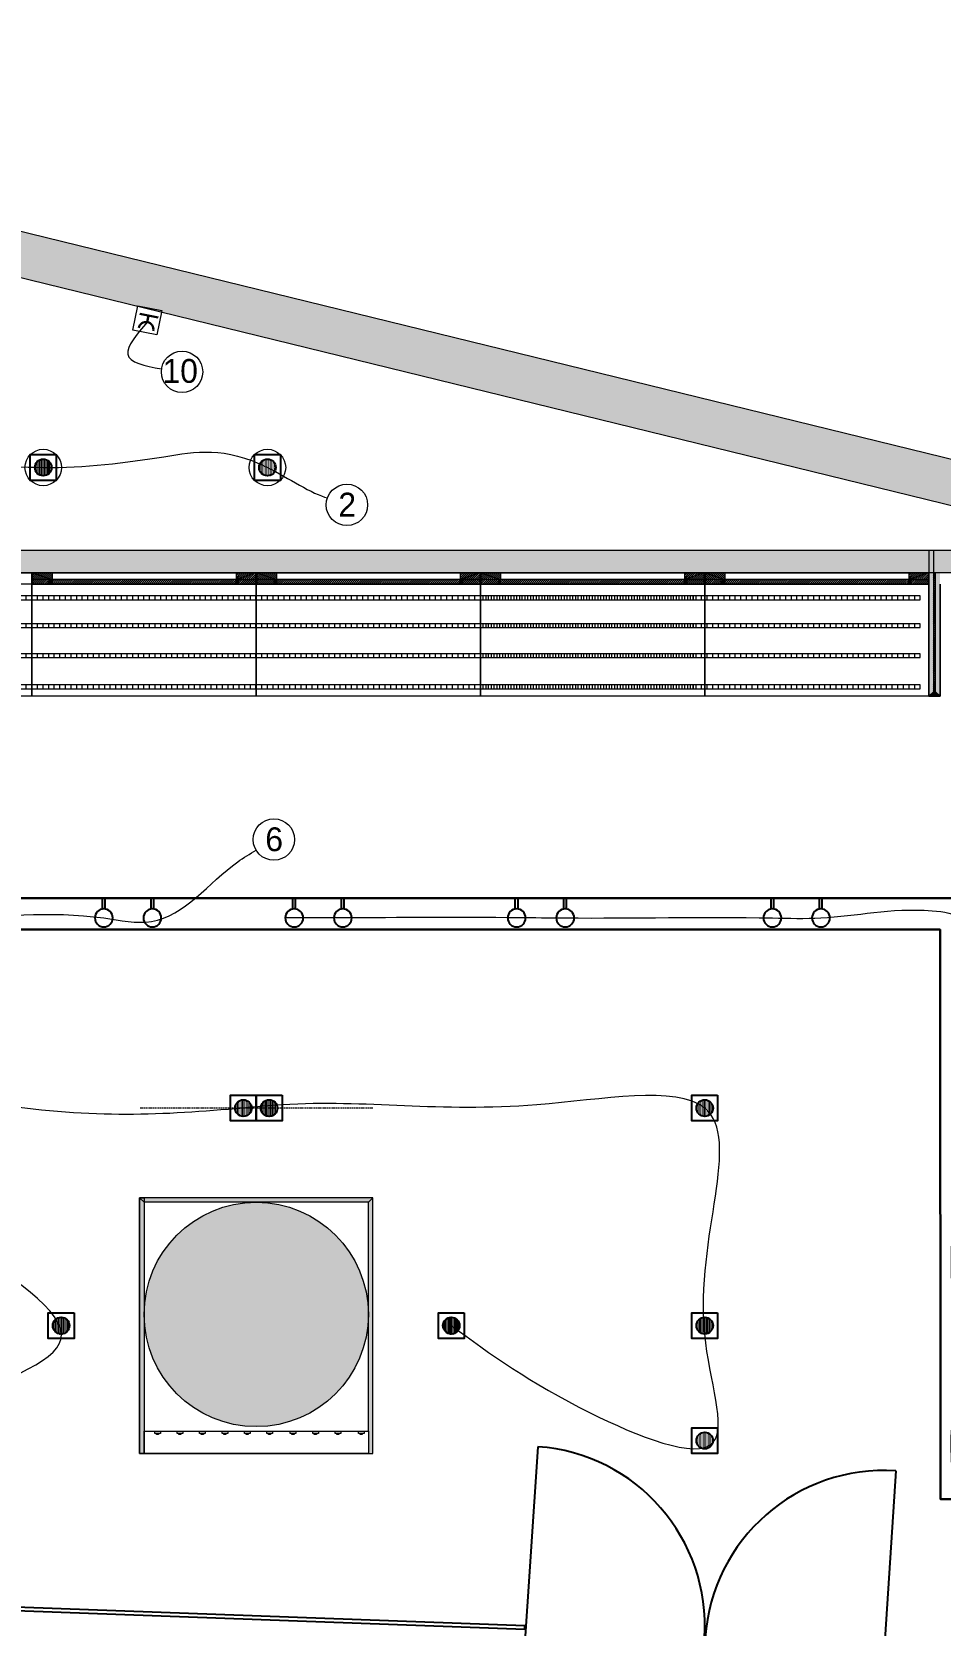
# Model space of a CAD drawing. Header units: millimetres. Extents: x 346472 to 732256, y -34068 to -15883.
# Drawn here: x 561796 to 565847, y -27892 to -20790 of the extents above; entities that cross this region are included whole.
import ezdxf

# ---------------------------------------------------------------- set-up
doc = ezdxf.new("R2010")
doc.units = ezdxf.units.MM
doc.header["$LTSCALE"] = 7
doc.linetypes.add('022587.3-C-STRM$0$HIDDEN', pattern=[114.300229, 76.200152, -38.100076])
doc.linetypes.add('TRATTEGGIATA2', pattern=[9.525, 6.35, -3.175])
doc.layers.get('0').update_dxf_attribs({"lineweight": 0})
for name, color, linetype in [('1', 1, 'Continuous'), ('LD_light', 253, 'Continuous'), ('mdf panels', 7, 'Continuous'), ('WALL', 7, 'Continuous'), ('walls', 7, 'Continuous')]:
    doc.layers.add(name, color=color, linetype=linetype)
for name, color, linetype, lineweight in [('black lacquared metal', 1, 'Continuous', 9), ('EA7 FLOOR', 253, 'Continuous', 5), ('EA7 furniture', 7, 'Continuous', 5), ('LIGHT BEAMS', 1, 'Continuous', 20), ('LIGHTING LAY OUT', 1, 'Continuous', 18), ('materials', 1, 'Continuous', 40), ('QUOTE', 251, 'Continuous', 5), ('连线', 3, 'Continuous', 0)]:
    doc.layers.add(name, color=color, linetype=linetype, lineweight=lineweight)
doc.styles.get("Standard").update_dxf_attribs({"font": 'STKaiti.ttf'})

# ---------------------------------------------------------------- blocks, each defined once
blk = doc.blocks.new('VIVO-M_F')
at = {"layer": 'LD_light', "color": 1}
for p, q in [((10141.08, -318.12), (10141.08, -312.06)), ((10141.08, -312.06), (10142.58, -312.06)), ((10142.58, -318.12), (10142.58, -312.06))]:
    blk.add_line(p, q, dxfattribs=at)
blk.add_circle((10141.83, -323.06), 5, dxfattribs=at)
blk = doc.blocks.new('Single Rec_1')
at = {"layer": 'LD_light'}
h = blk.add_hatch(dxfattribs=at)
h.set_pattern_fill('DOTS', color=1, scale=10, style=0)
h.set_pattern_definition([(0, (-51.6286, 0), (0.3125, 0.625), [0, -0.625])])
h.paths.add_polyline_path([(10111.94, -501.53, 1), (10103.73, -501.53, 1)])
at = {"layer": 'LD_light', "color": 1}
blk.add_lwpolyline([(10101.49, -495.18), (10114.19, -495.18), (10114.19, -507.88), (10101.49, -507.88)], close=True, dxfattribs=at)
blk.add_circle((10107.84, -501.53), 4.11, dxfattribs=at)
blk = doc.blocks.new('12333')
at = {"layer": 'LD_light'}
h = blk.add_hatch(dxfattribs=at)
h.set_pattern_fill('DOTS', color=6, scale=90.551181, angle=-90, style=0)
h.set_pattern_definition([(270, (572990.7953, 65339.9095), (5.65944882, -2.8297244), [0, -5.65944882])])
h.paths.add_polyline_path([(568486.6, -26655.3, 1), (568412.2, -26655.3, 1)])
at = {"layer": 'LD_light', "color": 6, "elevation": -2.1}
blk.add_lwpolyline([(568506.9, -26597.8), (568506.9, -26712.8), (568391.9, -26712.8), (568391.9, -26597.8)], close=True, dxfattribs=at)
at = {"layer": 'LD_light', "color": 6}
blk.add_circle((568449.4, -26655.3, -2.1), 37.2, dxfattribs=at)
at = {"layer": 'QUOTE', "color": 6, "lineweight": 5}
blk.add_circle((568449.4, -26655.3, -2.1), 81.3, dxfattribs=at)

msp = doc.modelspace()

# ---------------------------------------------------------------- hatches: boundary and pattern name
at = {"lineweight": 5, "ltscale": 100}
h = msp.add_hatch(color=0, dxfattribs=at)
h.dxf.hatch_style = 1
h.paths.add_polyline_path([(562707.1, -23201.8), (562795.1, -23201.8), (562707.1, -23231.8)], flags=17)
h.paths.add_polyline_path([(562795.1, -23201.8), (562795.1, -23231.8), (562707.1, -23231.8)])
h.paths.add_polyline_path([(562717.1, -23231.8), (562795.1, -23231.8), (562795.1, -23251.8), (562717.1, -23251.8)])
h.paths.add_polyline_path([(561799.1, -23231.8), (562707.1, -23231.8), (562707.1, -23251.8), (561799.1, -23251.8)])
h.paths.add_polyline_path([(561799.1, -23201.8), (561887.1, -23201.8), (561887.1, -23231.8)], flags=17)
h.paths.add_polyline_path([(561799.1, -23201.8), (561887.1, -23231.8), (561799.1, -23231.8)])
h = msp.add_hatch(color=0, dxfattribs=at)
h.dxf.hatch_style = 1
h.paths.add_polyline_path([(563707.1, -23201.8), (563795.1, -23201.8), (563707.1, -23231.8)], flags=17)
h.paths.add_polyline_path([(563795.1, -23201.8), (563795.1, -23231.8), (563707.1, -23231.8)])
h.paths.add_polyline_path([(563717.1, -23231.8), (563795.1, -23231.8), (563795.1, -23251.8), (563717.1, -23251.8)])
h.paths.add_polyline_path([(562799.1, -23231.8), (563707.1, -23231.8), (563707.1, -23251.8), (562799.1, -23251.8)])
h.paths.add_polyline_path([(562799.1, -23201.8), (562887.1, -23201.8), (562887.1, -23231.8)], flags=17)
h.paths.add_polyline_path([(562799.1, -23201.8), (562887.1, -23231.8), (562799.1, -23231.8)])
h = msp.add_hatch(color=0, dxfattribs=at)
h.dxf.hatch_style = 1
h.paths.add_polyline_path([(564707.1, -23201.8), (564795.1, -23201.8), (564707.1, -23231.8)], flags=17)
h.paths.add_polyline_path([(564795.1, -23201.8), (564795.1, -23231.8), (564707.1, -23231.8)])
h.paths.add_polyline_path([(564717.1, -23231.8), (564795.1, -23231.8), (564795.1, -23251.8), (564717.1, -23251.8)])
h.paths.add_polyline_path([(563799.1, -23231.8), (564707.1, -23231.8), (564707.1, -23251.8), (563799.1, -23251.8)])
h.paths.add_polyline_path([(563799.1, -23201.8), (563887.1, -23201.8), (563887.1, -23231.8)], flags=17)
h.paths.add_polyline_path([(563799.1, -23201.8), (563887.1, -23231.8), (563799.1, -23231.8)])
h = msp.add_hatch(color=0, dxfattribs=at)
h.dxf.hatch_style = 1
h.paths.add_polyline_path([(565707.1, -23201.8), (565795.1, -23201.8), (565707.1, -23231.8)], flags=17)
h.paths.add_polyline_path([(565795.1, -23201.8), (565795.1, -23231.8), (565707.1, -23231.8)])
h.paths.add_polyline_path([(565717.1, -23231.8), (565795.1, -23231.8), (565795.1, -23251.8), (565717.1, -23251.8)])
h.paths.add_polyline_path([(564799.1, -23231.8), (565707.1, -23231.8), (565707.1, -23251.8), (564799.1, -23251.8)])
h.paths.add_polyline_path([(564799.1, -23201.8), (564887.1, -23201.8), (564887.1, -23231.8)], flags=17)
h.paths.add_polyline_path([(564799.1, -23201.8), (564887.1, -23231.8), (564799.1, -23231.8)])
at = {"layer": 'LIGHTING LAY OUT'}
h = msp.add_hatch(dxfattribs=at)
h.set_pattern_fill('ACAD_ISO08W100', color=1, scale=5, angle=-90)
h.set_pattern_definition([(270, (754269.96, -15279.605), (25, -2e-14), [120, -15, 30, -15])])
h.paths.add_polyline_path([(562795.8, -23304.7), (560845.3, -23304.7), (560845.3, -23322.2), (562795.8, -23322.2)])
h = msp.add_hatch(dxfattribs=at)
h.set_pattern_fill('ACAD_ISO08W100', color=1, scale=5, angle=-90)
h.set_pattern_definition([(270, (756220.498, -15279.605), (25, -2e-14), [120, -15, 30, -15])])
h.paths.add_polyline_path([(564746.3, -23304.7), (562795.8, -23304.7), (562795.8, -23322.2), (564746.3, -23322.2)])
h = msp.add_hatch(dxfattribs=at)
h.set_pattern_fill('ACAD_ISO08W100', color=1, scale=5, angle=-90)
h.set_pattern_definition([(270, (757232.055, -15279.605), (25, -2e-14), [120, -15, 30, -15])])
h.paths.add_polyline_path([(565757.9, -23304.7), (563807.4, -23304.7), (563807.4, -23322.2), (565757.9, -23322.2)])
h = msp.add_hatch(dxfattribs=at)
h.set_pattern_fill('ACAD_ISO08W100', color=1, scale=5, angle=-90)
h.set_pattern_definition([(270, (754269.96, -15403.378), (25, -2e-14), [120, -15, 30, -15])])
h.paths.add_polyline_path([(562795.8, -23428.4), (560845.3, -23428.4), (560845.3, -23445.9), (562795.8, -23445.9)])
h = msp.add_hatch(dxfattribs=at)
h.set_pattern_fill('ACAD_ISO08W100', color=1, scale=5, angle=-90)
h.set_pattern_definition([(270, (756220.498, -15403.378), (25, -2e-14), [120, -15, 30, -15])])
h.paths.add_polyline_path([(564746.3, -23428.4), (562795.8, -23428.4), (562795.8, -23445.9), (564746.3, -23445.9)])
h = msp.add_hatch(dxfattribs=at)
h.set_pattern_fill('ACAD_ISO08W100', color=1, scale=5, angle=-90)
h.set_pattern_definition([(270, (757232.055, -15403.378), (25, -2e-14), [120, -15, 30, -15])])
h.paths.add_polyline_path([(565757.9, -23428.4), (563807.4, -23428.4), (563807.4, -23445.9), (565757.9, -23445.9)])
h = msp.add_hatch(dxfattribs=at)
h.set_pattern_fill('ACAD_ISO08W100', color=1, scale=5, angle=-90)
h.set_pattern_definition([(270, (754269.96, -15536.795), (25, -2e-14), [120, -15, 30, -15])])
h.paths.add_polyline_path([(562795.8, -23561.9), (560845.3, -23561.9), (560845.3, -23579.4), (562795.8, -23579.4)])
h = msp.add_hatch(dxfattribs=at)
h.set_pattern_fill('ACAD_ISO08W100', color=1, scale=5, angle=-90)
h.set_pattern_definition([(270, (756220.498, -15536.795), (25, -2e-14), [120, -15, 30, -15])])
h.paths.add_polyline_path([(564746.3, -23561.9), (562795.8, -23561.9), (562795.8, -23579.4), (564746.3, -23579.4)])
h = msp.add_hatch(dxfattribs=at)
h.set_pattern_fill('ACAD_ISO08W100', color=1, scale=5, angle=-90)
h.set_pattern_definition([(270, (757232.055, -15536.795), (25, -2e-14), [120, -15, 30, -15])])
h.paths.add_polyline_path([(565757.9, -23561.9), (563807.4, -23561.9), (563807.4, -23579.4), (565757.9, -23579.4)])
h = msp.add_hatch(dxfattribs=at)
h.set_pattern_fill('ACAD_ISO08W100', color=1, scale=5, angle=-90)
h.set_pattern_definition([(270, (754269.96, -15676.368), (25, -2e-14), [120, -15, 30, -15])])
h.paths.add_polyline_path([(562795.8, -23701.4), (560845.3, -23701.4), (560845.3, -23718.9), (562795.8, -23718.9)])
h = msp.add_hatch(dxfattribs=at)
h.set_pattern_fill('ACAD_ISO08W100', color=1, scale=5, angle=-90)
h.set_pattern_definition([(270, (756220.498, -15676.368), (25, -2e-14), [120, -15, 30, -15])])
h.paths.add_polyline_path([(564746.3, -23701.4), (562795.8, -23701.4), (562795.8, -23718.9), (564746.3, -23718.9)])
h = msp.add_hatch(dxfattribs=at)
h.set_pattern_fill('ACAD_ISO08W100', color=1, scale=5, angle=-90)
h.set_pattern_definition([(270, (757232.055, -15676.368), (25, -2e-14), [120, -15, 30, -15])])
h.paths.add_polyline_path([(565757.9, -23701.4), (563807.4, -23701.4), (563807.4, -23718.9), (565757.9, -23718.9)])
at = {"layer": 'mdf panels', "lineweight": 5}
h = msp.add_hatch(dxfattribs=at)
h.set_pattern_fill('ANSI31', color=0, scale=2)
h.set_pattern_definition([(45, (472936.6246, -37936.5596), (-4.49012806, 4.49012806), [])])
h.paths.add_polyline_path([(561877.1, -23231.8), (561799.1, -23231.8), (561799.1, -23251.8), (561877.1, -23251.8)])
h.paths.add_polyline_path([(561887.1, -23201.8), (561799.1, -23201.8), (561887.1, -23231.8)], flags=17)
h.paths.add_polyline_path([(561799.1, -23201.8), (561799.1, -23231.8), (561877.1, -23231.8), (561887.1, -23231.8)], flags=17)
h.paths.add_polyline_path([(562795.1, -23201.8), (562707.1, -23201.8), (562795.1, -23231.8)], flags=17)
h.paths.add_polyline_path([(562707.1, -23201.8), (562707.1, -23231.8), (562795.1, -23231.8)], flags=17)
h.paths.add_polyline_path([(562707.1, -23251.8), (562707.1, -23231.8), (561887.1, -23231.8), (561887.1, -23251.8)])
h.paths.add_polyline_path([(562717.1, -23231.8), (562717.1, -23251.8), (562795.1, -23251.8), (562795.1, -23231.8)])
h = msp.add_hatch(dxfattribs=at)
h.set_pattern_fill('ANSI31', color=0, scale=2)
h.set_pattern_definition([(45, (473936.6246, -37936.5596), (-4.49012806, 4.49012806), [])])
h.paths.add_polyline_path([(562877.1, -23231.8), (562799.1, -23231.8), (562799.1, -23251.8), (562877.1, -23251.8)])
h.paths.add_polyline_path([(562887.1, -23201.8), (562799.1, -23201.8), (562887.1, -23231.8)], flags=17)
h.paths.add_polyline_path([(562799.1, -23201.8), (562799.1, -23231.8), (562877.1, -23231.8), (562887.1, -23231.8)], flags=17)
h.paths.add_polyline_path([(563795.1, -23201.8), (563707.1, -23201.8), (563795.1, -23231.8)], flags=17)
h.paths.add_polyline_path([(563707.1, -23201.8), (563707.1, -23231.8), (563795.1, -23231.8)], flags=17)
h.paths.add_polyline_path([(563707.1, -23251.8), (563707.1, -23231.8), (562887.1, -23231.8), (562887.1, -23251.8)])
h.paths.add_polyline_path([(563717.1, -23231.8), (563717.1, -23251.8), (563795.1, -23251.8), (563795.1, -23231.8)])
h = msp.add_hatch(dxfattribs=at)
h.set_pattern_fill('ANSI31', color=0, scale=2)
h.set_pattern_definition([(45, (474936.6246, -37936.5596), (-4.49012806, 4.49012806), [])])
h.paths.add_polyline_path([(563877.1, -23231.8), (563799.1, -23231.8), (563799.1, -23251.8), (563877.1, -23251.8)])
h.paths.add_polyline_path([(563887.1, -23201.8), (563799.1, -23201.8), (563887.1, -23231.8)], flags=17)
h.paths.add_polyline_path([(563799.1, -23201.8), (563799.1, -23231.8), (563877.1, -23231.8), (563887.1, -23231.8)], flags=17)
h.paths.add_polyline_path([(564795.1, -23201.8), (564707.1, -23201.8), (564795.1, -23231.8)], flags=17)
h.paths.add_polyline_path([(564707.1, -23201.8), (564707.1, -23231.8), (564795.1, -23231.8)], flags=17)
h.paths.add_polyline_path([(564707.1, -23251.8), (564707.1, -23231.8), (563887.1, -23231.8), (563887.1, -23251.8)])
h.paths.add_polyline_path([(564717.1, -23231.8), (564717.1, -23251.8), (564795.1, -23251.8), (564795.1, -23231.8)])
h = msp.add_hatch(dxfattribs=at)
h.set_pattern_fill('ANSI31', color=0, scale=2)
h.set_pattern_definition([(45, (475936.6246, -37936.5596), (-4.49012806, 4.49012806), [])])
h.paths.add_polyline_path([(564877.1, -23231.8), (564799.1, -23231.8), (564799.1, -23251.8), (564877.1, -23251.8)])
h.paths.add_polyline_path([(564887.1, -23201.8), (564799.1, -23201.8), (564887.1, -23231.8)], flags=17)
h.paths.add_polyline_path([(564799.1, -23201.8), (564799.1, -23231.8), (564877.1, -23231.8), (564887.1, -23231.8)], flags=17)
h.paths.add_polyline_path([(565795.1, -23201.8), (565707.1, -23201.8), (565795.1, -23231.8)], flags=17)
h.paths.add_polyline_path([(565707.1, -23201.8), (565707.1, -23231.8), (565795.1, -23231.8)], flags=17)
h.paths.add_polyline_path([(565707.1, -23251.8), (565707.1, -23231.8), (564887.1, -23231.8), (564887.1, -23251.8)])
h.paths.add_polyline_path([(565717.1, -23231.8), (565717.1, -23251.8), (565795.1, -23251.8), (565795.1, -23231.8)])
at = {"layer": 'WALL', "lineweight": 5}
h = msp.add_hatch(color=0, dxfattribs=at)
h.dxf.hatch_style = 1
h.paths.add_polyline_path([(565817.1, -23731.8), (565797.1, -23751.8), (565797.1, -23201.8), (565817.1, -23201.8)])
h = msp.add_hatch(color=0, dxfattribs=at)
h.dxf.hatch_style = 1
h.paths.add_polyline_path([(565827.1, -23731.8), (565847.1, -23751.8), (565847.1, -23202.5), (565827.1, -23202.5)])
h = msp.add_hatch(color=0, dxfattribs=at)
h.dxf.hatch_style = 1
h.paths.add_polyline_path([(565797.1, -23751.8), (565847.1, -23751.8), (565827.1, -23731.8), (565817.1, -23731.8)])
at = {"layer": 'walls', "lineweight": 5}
h = msp.add_hatch(color=0, dxfattribs=at)
h.dxf.hatch_style = 1
h.paths.add_polyline_path([(557066, -18524.4), (556788.5, -18626.5), (557469.9, -20895.5), (557760.7, -27889.8), (557960.5, -27881.2), (557669.7, -20887.2), (562797.1, -22142.1), (562797.1, -21936.2), (557717.3, -20693)])
h.paths.add_polyline_path([(562797.1, -21936.2), (562797.1, -22142.1), (569689.9, -23829.2), (569552.9, -24389), (569534.2, -24465.4), (569631.4, -24489.1), (569728.5, -24512.9), (569931.7, -23682.4)])
h.paths.add_polyline_path([(569484.8, -25508.5), (569521.7, -25358), (569327.4, -25310.4), (569243, -25655.3), (571632.5, -26240.1), (571101.1, -28411.3), (571308.6, -28411.3), (571878.6, -26099.6)])
h.paths.add_polyline_path([(571308.6, -28411.3), (571101.1, -28411.3), (571060.6, -28576.7), (571255.7, -28625.8)])
h.paths.add_polyline_path([(571061.3, -28576.9), (571039, -28665), (571015.5, -28761.2), (571014.4, -28765.5), (572417.9, -29114.1), (572468.4, -28931)])
at = {"layer": 'walls'}
h = msp.add_hatch(dxfattribs=at)
h.set_pattern_fill('AR-CONC', color=256, scale=0.5)
h.paths.add_polyline_path([(566899.4, -23146.2), (566718.2, -23101.8), (562797.1, -23101.8), (562797.1, -23201.8), (566899.4, -23201.8)])
h.paths.add_polyline_path([(562797.1, -23101.8), (559797.1, -23101.8), (559767.1, -23101.8), (559767.1, -23201.8), (562797.1, -23201.8)])
h.paths.add_polyline_path([(559847.1, -21420.1), (559767.1, -21395.7), (559767.1, -22361.8), (559847.1, -22361.8)])
at = {"layer": 'walls', "lineweight": 5}
h = msp.add_hatch(color=0, dxfattribs=at)
h.dxf.hatch_style = 1
h.paths.add_polyline_path([(562797.1, -25987.3), (562277.1, -25987.3), (562297.1, -26007.3), (562797.1, -26007.3)])
h.paths.add_polyline_path([(563317.1, -25987.3), (562797.1, -25987.3), (562797.1, -26007.3), (563297.1, -26007.3)])
h = msp.add_hatch(color=0, dxfattribs=at)
h.dxf.hatch_style = 1
h.paths.add_polyline_path([(562297.1, -26007.3), (562277.1, -25987.3), (562277.1, -27127.3), (562297.1, -27127.3)])
h = msp.add_hatch(color=0, dxfattribs=at)
h.dxf.hatch_style = 1
h.paths.add_polyline_path([(563297.1, -26007.3), (563317.1, -25987.3), (563317.1, -27127.3), (563297.1, -27127.3)])
h = msp.add_hatch(color=0, dxfattribs=at)
h.dxf.hatch_style = 1
h.paths.add_polyline_path([(562797.1, -26007.3), (562797.1, -27007.3, 0.414214), (563297.1, -26507.3, 0.414214)])
h.paths.add_polyline_path([(562797.1, -26007.3, 0.414214), (562297.1, -26507.3, 0.414214), (562797.1, -27007.3)])

# ---------------------------------------------------------------- linework, layer by layer
at = {"layer": '1', "color": 0, "lineweight": 5}
msp.add_circle((562797.1, -26507.3), 500, dxfattribs=at)
at = {"layer": 'black lacquared metal', "color": 0, "lineweight": 5}
for points in [[(560797.1, -23201.8), (561797.1, -23201.8), (561797.1, -23751.8), (560797.1, -23751.8)], [(561797.1, -23201.8), (561795.1, -23201.8), (561795.1, -23251.8), (561797.1, -23251.8)], [(561797.1, -23201.8), (562797.1, -23201.8), (562797.1, -23751.8), (561797.1, -23751.8)], [(561797.1, -23201.8), (561799.1, -23201.8), (561799.1, -23251.8), (561797.1, -23251.8)], [(562797.1, -23201.8), (562795.1, -23201.8), (562795.1, -23251.8), (562797.1, -23251.8)], [(562797.1, -23201.8), (563797.1, -23201.8), (563797.1, -23751.8), (562797.1, -23751.8)], [(562797.1, -23201.8), (562799.1, -23201.8), (562799.1, -23251.8), (562797.1, -23251.8)], [(563797.1, -23201.8), (563795.1, -23201.8), (563795.1, -23251.8), (563797.1, -23251.8)], [(563797.1, -23201.8), (564797.1, -23201.8), (564797.1, -23751.8), (563797.1, -23751.8)], [(563797.1, -23201.8), (563799.1, -23201.8), (563799.1, -23251.8), (563797.1, -23251.8)], [(564797.1, -23201.8), (564795.1, -23201.8), (564795.1, -23251.8), (564797.1, -23251.8)], [(564797.1, -23201.8), (565797.1, -23201.8), (565797.1, -23751.8), (564797.1, -23751.8)], [(564797.1, -23201.8), (564799.1, -23201.8), (564799.1, -23251.8), (564797.1, -23251.8)], [(565797.1, -23201.8), (565795.1, -23201.8), (565795.1, -23251.8), (565797.1, -23251.8)]]:
    msp.add_lwpolyline(points, close=True, dxfattribs=at)
at = {"layer": 'black lacquared metal', "color": 0, "linetype": 'TRATTEGGIATA2', "lineweight": 5}
for points in [[(560797.1, -23201.8), (561797.1, -23201.8), (561797.1, -23251.8), (560797.1, -23251.8)], [(560797.1, -23201.8), (561797.1, -23201.8), (561797.1, -23251.8), (560797.1, -23251.8)], [(561797.1, -23201.8), (562797.1, -23201.8), (562797.1, -23251.8), (561797.1, -23251.8)], [(561797.1, -23201.8), (562797.1, -23201.8), (562797.1, -23251.8), (561797.1, -23251.8)], [(562797.1, -23201.8), (563797.1, -23201.8), (563797.1, -23251.8), (562797.1, -23251.8)], [(562797.1, -23201.8), (563797.1, -23201.8), (563797.1, -23251.8), (562797.1, -23251.8)], [(563797.1, -23201.8), (564797.1, -23201.8), (564797.1, -23251.8), (563797.1, -23251.8)], [(563797.1, -23201.8), (564797.1, -23201.8), (564797.1, -23251.8), (563797.1, -23251.8)], [(564797.1, -23201.8), (565797.1, -23201.8), (565797.1, -23251.8), (564797.1, -23251.8)], [(564797.1, -23201.8), (565797.1, -23201.8), (565797.1, -23251.8), (564797.1, -23251.8)]]:
    msp.add_lwpolyline(points, close=True, dxfattribs=at)
at = {"layer": 'EA7 FLOOR', "color": 0, "lineweight": 5}
msp.add_line((565797.1, -23751.8), (565797.1, -23201.8), dxfattribs=at)
at = {"layer": 'EA7 furniture', "color": 0, "lineweight": 5}
for p, q in [((565797.1, -23201.8), (565797.1, -23751.8)), ((565847.1, -23201.8), (565797.1, -23201.8)), ((565797.1, -23751.8), (565847.1, -23751.8))]:
    msp.add_line(p, q, dxfattribs=at)
at = {"layer": 'EA7 furniture', "color": 0, "linetype": 'Continuous', "lineweight": 5}
for p, q in [((565817.1, -23206.1), (565820.7, -23202.5)), ((565817.1, -23215.1), (565827.1, -23205.1)), ((565817.1, -23224), (565827.1, -23214)), ((565817.1, -23233), (565827.1, -23223)), ((565817.1, -23242), (565827.1, -23232)), ((565817.1, -23251), (565827.1, -23241)), ((565817.1, -23260), (565827.1, -23250)), ((565817.1, -23268.9), (565827.1, -23258.9)), ((565817.1, -23277.9), (565827.1, -23267.9)), ((565817.1, -23286.9), (565827.1, -23276.9)), ((565817.1, -23295.9), (565827.1, -23285.9)), ((565817.1, -23304.9), (565827.1, -23294.9)), ((565817.1, -23313.8), (565827.1, -23303.8)), ((565817.1, -23322.8), (565827.1, -23312.8)), ((565817.1, -23331.8), (565827.1, -23321.8)), ((565817.1, -23340.8), (565827.1, -23330.8)), ((565817.1, -23349.8), (565827.1, -23339.8)), ((565817.1, -23358.7), (565827.1, -23348.7)), ((565817.1, -23367.7), (565827.1, -23357.7)), ((565817.1, -23376.7), (565827.1, -23366.7)), ((565817.1, -23385.7), (565827.1, -23375.7)), ((565817.1, -23394.7), (565827.1, -23384.7)), ((565817.1, -23403.6), (565827.1, -23393.6)), ((565817.1, -23412.6), (565827.1, -23402.6)), ((565817.1, -23421.6), (565827.1, -23411.6)), ((565817.1, -23430.6), (565827.1, -23420.6)), ((565817.1, -23439.6), (565827.1, -23429.6)), ((565817.1, -23448.5), (565827.1, -23438.5)), ((565817.1, -23457.5), (565827.1, -23447.5)), ((565817.1, -23466.5), (565827.1, -23456.5)), ((565817.1, -23475.5), (565827.1, -23465.5)), ((565817.1, -23484.5), (565827.1, -23474.5)), ((565817.1, -23493.4), (565827.1, -23483.4)), ((565817.1, -23502.4), (565827.1, -23492.4)), ((565817.1, -23511.4), (565827.1, -23501.4)), ((565817.1, -23520.4), (565827.1, -23510.4)), ((565817.1, -23529.4), (565827.1, -23519.4)), ((565817.1, -23538.3), (565827.1, -23528.3)), ((565817.1, -23547.3), (565827.1, -23537.3)), ((565817.1, -23556.3), (565827.1, -23546.3)), ((565817.1, -23565.3), (565827.1, -23555.3)), ((565817.1, -23574.3), (565827.1, -23564.3)), ((565817.1, -23583.2), (565827.1, -23573.2)), ((565817.1, -23592.2), (565827.1, -23582.2)), ((565817.1, -23601.2), (565827.1, -23591.2)), ((565817.1, -23610.2), (565827.1, -23600.2)), ((565817.1, -23619.2), (565827.1, -23609.2)), ((565817.1, -23628.1), (565827.1, -23618.1)), ((565817.1, -23637.1), (565827.1, -23627.1)), ((565817.1, -23646.1), (565827.1, -23636.1)), ((565817.1, -23655.1), (565827.1, -23645.1)), ((565817.1, -23664.1), (565827.1, -23654.1)), ((565817.1, -23673), (565827.1, -23663)), ((565817.1, -23682), (565827.1, -23672)), ((565817.1, -23691), (565827.1, -23681)), ((565817.1, -23700), (565827.1, -23690)), ((565817.1, -23709), (565827.1, -23699)), ((565817.1, -23717.9), (565827.1, -23707.9)), ((565817.1, -23726.9), (565827.1, -23716.9)), ((565821.2, -23731.8), (565827.1, -23725.9))]:
    msp.add_line(p, q, dxfattribs=at)
at = {"layer": 'LIGHT BEAMS', "color": 8, "linetype": '022587.3-C-STRM$0$HIDDEN', "lineweight": 5, "ltscale": 0.01}
msp.add_line((563317.1, -25587.3), (562277.1, -25587.3), dxfattribs=at)
at = {"layer": 'LIGHTING LAY OUT', "lineweight": 30}
for p, q in [((562359.3, -22062.8), (562277.5, -22046.3)), ((562317.4, -22054.4), (562311.4, -22084))]:
    msp.add_line(p, q, dxfattribs=at)
at = {"layer": 'LIGHTING LAY OUT', "lineweight": 5}
msp.add_lwpolyline([(562375.5, -22032.8), (562353.6, -22141.3), (562247.4, -22119.9), (562269.2, -22011.4)], close=True, dxfattribs=at)
at = {"layer": 'LIGHTING LAY OUT'}
for points in [[(562795.8, -23304.7), (560845.3, -23304.7), (560845.3, -23322.2), (562795.8, -23322.2)], [(564746.3, -23304.7), (562795.8, -23304.7), (562795.8, -23322.2), (564746.3, -23322.2)], [(565757.9, -23304.7), (563807.4, -23304.7), (563807.4, -23322.2), (565757.9, -23322.2)], [(562795.8, -23428.4), (560845.3, -23428.4), (560845.3, -23445.9), (562795.8, -23445.9)], [(564746.3, -23428.4), (562795.8, -23428.4), (562795.8, -23445.9), (564746.3, -23445.9)], [(565757.9, -23428.4), (563807.4, -23428.4), (563807.4, -23445.9), (565757.9, -23445.9)], [(562795.8, -23561.9), (560845.3, -23561.9), (560845.3, -23579.4), (562795.8, -23579.4)], [(564746.3, -23561.9), (562795.8, -23561.9), (562795.8, -23579.4), (564746.3, -23579.4)], [(565757.9, -23561.9), (563807.4, -23561.9), (563807.4, -23579.4), (565757.9, -23579.4)], [(562795.8, -23701.4), (560845.3, -23701.4), (560845.3, -23718.9), (562795.8, -23718.9)], [(564746.3, -23701.4), (562795.8, -23701.4), (562795.8, -23718.9), (564746.3, -23718.9)], [(565757.9, -23701.4), (563807.4, -23701.4), (563807.4, -23718.9), (565757.9, -23718.9)], [(562344.6, -27027.3), (562369.9, -27027.3), (562369.9, -27037.5), (562344.6, -27037.5)], [(562351.9, -27037.5), (562361.4, -27037.5), (562361.4, -27043.1), (562351.9, -27043.1)], [(562444.6, -27027.3), (562469.9, -27027.3), (562469.9, -27037.5), (562444.6, -27037.5)], [(562451.9, -27037.5), (562461.4, -27037.5), (562461.4, -27043.1), (562451.9, -27043.1)], [(562544.6, -27027.3), (562569.9, -27027.3), (562569.9, -27037.5), (562544.6, -27037.5)], [(562551.9, -27037.5), (562561.4, -27037.5), (562561.4, -27043.1), (562551.9, -27043.1)], [(562644.6, -27027.3), (562669.9, -27027.3), (562669.9, -27037.5), (562644.6, -27037.5)], [(562651.9, -27037.5), (562661.4, -27037.5), (562661.4, -27043.1), (562651.9, -27043.1)], [(562744.6, -27027.3), (562769.9, -27027.3), (562769.9, -27037.5), (562744.6, -27037.5)], [(562751.9, -27037.5), (562761.4, -27037.5), (562761.4, -27043.1), (562751.9, -27043.1)], [(562844.6, -27027.3), (562869.9, -27027.3), (562869.9, -27037.5), (562844.6, -27037.5)], [(562851.9, -27037.5), (562861.4, -27037.5), (562861.4, -27043.1), (562851.9, -27043.1)], [(562948.8, -27027.3), (562974.1, -27027.3), (562974.1, -27037.5), (562948.8, -27037.5)], [(562956.1, -27037.5), (562965.6, -27037.5), (562965.6, -27043.1), (562956.1, -27043.1)], [(563048.8, -27027.3), (563074.1, -27027.3), (563074.1, -27037.5), (563048.8, -27037.5)], [(563056.1, -27037.5), (563065.6, -27037.5), (563065.6, -27043.1), (563056.1, -27043.1)], [(563148.8, -27027.3), (563174.1, -27027.3), (563174.1, -27037.5), (563148.8, -27037.5)], [(563156.1, -27037.5), (563165.6, -27037.5), (563165.6, -27043.1), (563156.1, -27043.1)], [(563253, -27027.3), (563278.4, -27027.3), (563278.4, -27037.5), (563253, -27037.5)], [(563260.3, -27037.5), (563269.8, -27037.5), (563269.8, -27043.1), (563260.3, -27043.1)]]:
    msp.add_lwpolyline(points, close=True, dxfattribs=at)
at = {"layer": 'LIGHTING LAY OUT', "lineweight": 30, "elevation": -0.2}
msp.add_lwpolyline([(559607.1, -24651.8), (565987.1, -24651.8), (565989.2, -27331.2), (565849.2, -27331.2), (565847.1, -24791.8), (559747.1, -24791.8), (559749.1, -27306), (559609.1, -27306), (559607.1, -24651.8)], dxfattribs=at)
at = {"layer": 'LIGHTING LAY OUT', "lineweight": 30}
msp.add_arc((562305.5, -22116.3), 32.8, 348.6128, 168.59371, dxfattribs=at)
at = {"layer": 'materials', "color": 0, "lineweight": 5}
msp.add_line((565847.1, -23751.8), (565797.1, -23751.8), dxfattribs=at)
msp.add_line((565847.1, -23751.8), (565797.1, -23751.8), dxfattribs=at)
at = {"layer": 'mdf panels', "color": 0, "lineweight": 5}
for p, q in [((561797.1, -23201.8), (561797.1, -23251.8)), ((561797.1, -23201.8), (561797.1, -23251.8)), ((561797.1, -23201.8), (561797.1, -23251.8)), ((561797.1, -23201.8), (561797.1, -23251.8)), ((561799.1, -23201.8), (561799.1, -23251.8)), ((561799.1, -23201.8), (561887.1, -23231.8)), ((562795.1, -23201.8), (562707.1, -23231.8)), ((562795.1, -23201.8), (562795.1, -23251.8)), ((562797.1, -23201.8), (562797.1, -23251.8)), ((562797.1, -23201.8), (562797.1, -23251.8)), ((562797.1, -23201.8), (562797.1, -23251.8)), ((562797.1, -23201.8), (562797.1, -23251.8)), ((562799.1, -23201.8), (562799.1, -23251.8)), ((562799.1, -23201.8), (562887.1, -23231.8)), ((563795.1, -23201.8), (563707.1, -23231.8)), ((563795.1, -23201.8), (563795.1, -23251.8)), ((563797.1, -23201.8), (563797.1, -23251.8)), ((563797.1, -23201.8), (563797.1, -23251.8)), ((563797.1, -23201.8), (563797.1, -23251.8)), ((563797.1, -23201.8), (563797.1, -23251.8)), ((563799.1, -23201.8), (563799.1, -23251.8)), ((563799.1, -23201.8), (563887.1, -23231.8)), ((564795.1, -23201.8), (564707.1, -23231.8)), ((564795.1, -23201.8), (564795.1, -23251.8)), ((564797.1, -23201.8), (564797.1, -23251.8)), ((564797.1, -23201.8), (564797.1, -23251.8)), ((564797.1, -23201.8), (564797.1, -23251.8)), ((564797.1, -23201.8), (564797.1, -23251.8)), ((564799.1, -23201.8), (564799.1, -23251.8)), ((564799.1, -23201.8), (564887.1, -23231.8)), ((565795.1, -23201.8), (565707.1, -23231.8)), ((565795.1, -23201.8), (565795.1, -23251.8)), ((565797.1, -23201.8), (565797.1, -23251.8)), ((565797.1, -23201.8), (565797.1, -23251.8))]:
    msp.add_line(p, q, dxfattribs=at)
for points in [[(560797.1, -23201.8), (561797.1, -23201.8), (561797.1, -23251.8), (560797.1, -23251.8)], [(561797.1, -23201.8), (562797.1, -23201.8), (562797.1, -23251.8), (561797.1, -23251.8)], [(561799.1, -23201.8), (561887.1, -23201.8), (561887.1, -23231.8), (561799.1, -23231.8)], [(562795.1, -23201.8), (562707.1, -23201.8), (562707.1, -23231.8), (562795.1, -23231.8)], [(562797.1, -23201.8), (563797.1, -23201.8), (563797.1, -23251.8), (562797.1, -23251.8)], [(562799.1, -23201.8), (562887.1, -23201.8), (562887.1, -23231.8), (562799.1, -23231.8)], [(563795.1, -23201.8), (563707.1, -23201.8), (563707.1, -23231.8), (563795.1, -23231.8)], [(563797.1, -23201.8), (564797.1, -23201.8), (564797.1, -23251.8), (563797.1, -23251.8)], [(563799.1, -23201.8), (563887.1, -23201.8), (563887.1, -23231.8), (563799.1, -23231.8)], [(564795.1, -23201.8), (564707.1, -23201.8), (564707.1, -23231.8), (564795.1, -23231.8)], [(564797.1, -23201.8), (565797.1, -23201.8), (565797.1, -23251.8), (564797.1, -23251.8)], [(564799.1, -23201.8), (564887.1, -23201.8), (564887.1, -23231.8), (564799.1, -23231.8)], [(565795.1, -23201.8), (565707.1, -23201.8), (565707.1, -23231.8), (565795.1, -23231.8)], [(561799.1, -23251.8), (562795.1, -23251.8), (562795.1, -23231.8), (561799.1, -23231.8)], [(561877.1, -23251.8), (561887.1, -23251.8), (561887.1, -23231.8), (561877.1, -23231.8)], [(562717.1, -23251.8), (562707.1, -23251.8), (562707.1, -23231.8), (562717.1, -23231.8)], [(562799.1, -23251.8), (563795.1, -23251.8), (563795.1, -23231.8), (562799.1, -23231.8)], [(562877.1, -23251.8), (562887.1, -23251.8), (562887.1, -23231.8), (562877.1, -23231.8)], [(563717.1, -23251.8), (563707.1, -23251.8), (563707.1, -23231.8), (563717.1, -23231.8)], [(563799.1, -23251.8), (564795.1, -23251.8), (564795.1, -23231.8), (563799.1, -23231.8)], [(563877.1, -23251.8), (563887.1, -23251.8), (563887.1, -23231.8), (563877.1, -23231.8)], [(564717.1, -23251.8), (564707.1, -23251.8), (564707.1, -23231.8), (564717.1, -23231.8)], [(564799.1, -23251.8), (565795.1, -23251.8), (565795.1, -23231.8), (564799.1, -23231.8)], [(564877.1, -23251.8), (564887.1, -23251.8), (564887.1, -23231.8), (564877.1, -23231.8)], [(565717.1, -23251.8), (565707.1, -23251.8), (565707.1, -23231.8), (565717.1, -23231.8)]]:
    msp.add_lwpolyline(points, close=True, dxfattribs=at)
for points in [[(561877.1, -23251.8), (561877.1, -23231.8), (561887.1, -23231.8), (561887.1, -23251.8)], [(561877.1, -23231.8), (561887.1, -23231.8), (561887.1, -23251.8), (561885.1, -23251.8), (561885.1, -23233.8), (561879.1, -23233.8), (561879.1, -23251.8), (561877.1, -23251.8), (561877.1, -23231.8)], [(561879.1, -23251.8), (561877.1, -23251.8), (561877.1, -23231.8), (561887.1, -23231.8), (561887.1, -23251.8), (561885.1, -23251.8)], [(561887.1, -23251.8), (561887.1, -23231.8), (561877.1, -23231.8), (561877.1, -23251.8)], [(561887.1, -23231.8), (561877.1, -23231.8), (561877.1, -23251.8), (561879.1, -23251.8), (561879.1, -23233.8), (561885.1, -23233.8), (561885.1, -23251.8), (561887.1, -23251.8), (561887.1, -23231.8)], [(561879.1, -23251.8), (561879.1, -23233.8), (561885.1, -23233.8), (561885.1, -23251.8)], [(561885.1, -23251.8), (561885.1, -23233.8), (561879.1, -23233.8), (561879.1, -23251.8)], [(562717.1, -23251.8), (562717.1, -23231.8), (562707.1, -23231.8), (562707.1, -23251.8)], [(562717.1, -23231.8), (562707.1, -23231.8), (562707.1, -23251.8), (562709.1, -23251.8), (562709.1, -23233.8), (562715.1, -23233.8), (562715.1, -23251.8), (562717.1, -23251.8), (562717.1, -23231.8)], [(562715.1, -23251.8), (562715.1, -23233.8), (562709.1, -23233.8), (562709.1, -23251.8)], [(562877.1, -23251.8), (562877.1, -23231.8), (562887.1, -23231.8), (562887.1, -23251.8)], [(562877.1, -23231.8), (562887.1, -23231.8), (562887.1, -23251.8), (562885.1, -23251.8), (562885.1, -23233.8), (562879.1, -23233.8), (562879.1, -23251.8), (562877.1, -23251.8), (562877.1, -23231.8)], [(562879.1, -23251.8), (562877.1, -23251.8), (562877.1, -23231.8), (562887.1, -23231.8), (562887.1, -23251.8), (562885.1, -23251.8)], [(562887.1, -23251.8), (562887.1, -23231.8), (562877.1, -23231.8), (562877.1, -23251.8)], [(562887.1, -23231.8), (562877.1, -23231.8), (562877.1, -23251.8), (562879.1, -23251.8), (562879.1, -23233.8), (562885.1, -23233.8), (562885.1, -23251.8), (562887.1, -23251.8), (562887.1, -23231.8)], [(562879.1, -23251.8), (562879.1, -23233.8), (562885.1, -23233.8), (562885.1, -23251.8)], [(562885.1, -23251.8), (562885.1, -23233.8), (562879.1, -23233.8), (562879.1, -23251.8)], [(563717.1, -23251.8), (563717.1, -23231.8), (563707.1, -23231.8), (563707.1, -23251.8)], [(563717.1, -23231.8), (563707.1, -23231.8), (563707.1, -23251.8), (563709.1, -23251.8), (563709.1, -23233.8), (563715.1, -23233.8), (563715.1, -23251.8), (563717.1, -23251.8), (563717.1, -23231.8)], [(563715.1, -23251.8), (563715.1, -23233.8), (563709.1, -23233.8), (563709.1, -23251.8)], [(563877.1, -23251.8), (563877.1, -23231.8), (563887.1, -23231.8), (563887.1, -23251.8)], [(563877.1, -23231.8), (563887.1, -23231.8), (563887.1, -23251.8), (563885.1, -23251.8), (563885.1, -23233.8), (563879.1, -23233.8), (563879.1, -23251.8), (563877.1, -23251.8), (563877.1, -23231.8)], [(563879.1, -23251.8), (563877.1, -23251.8), (563877.1, -23231.8), (563887.1, -23231.8), (563887.1, -23251.8), (563885.1, -23251.8)], [(563887.1, -23251.8), (563887.1, -23231.8), (563877.1, -23231.8), (563877.1, -23251.8)], [(563887.1, -23231.8), (563877.1, -23231.8), (563877.1, -23251.8), (563879.1, -23251.8), (563879.1, -23233.8), (563885.1, -23233.8), (563885.1, -23251.8), (563887.1, -23251.8), (563887.1, -23231.8)], [(563879.1, -23251.8), (563879.1, -23233.8), (563885.1, -23233.8), (563885.1, -23251.8)], [(563885.1, -23251.8), (563885.1, -23233.8), (563879.1, -23233.8), (563879.1, -23251.8)], [(564717.1, -23251.8), (564717.1, -23231.8), (564707.1, -23231.8), (564707.1, -23251.8)], [(564717.1, -23231.8), (564707.1, -23231.8), (564707.1, -23251.8), (564709.1, -23251.8), (564709.1, -23233.8), (564715.1, -23233.8), (564715.1, -23251.8), (564717.1, -23251.8), (564717.1, -23231.8)], [(564715.1, -23251.8), (564715.1, -23233.8), (564709.1, -23233.8), (564709.1, -23251.8)], [(564877.1, -23251.8), (564877.1, -23231.8), (564887.1, -23231.8), (564887.1, -23251.8)], [(564877.1, -23231.8), (564887.1, -23231.8), (564887.1, -23251.8), (564885.1, -23251.8), (564885.1, -23233.8), (564879.1, -23233.8), (564879.1, -23251.8), (564877.1, -23251.8), (564877.1, -23231.8)], [(564879.1, -23251.8), (564877.1, -23251.8), (564877.1, -23231.8), (564887.1, -23231.8), (564887.1, -23251.8), (564885.1, -23251.8)], [(564887.1, -23251.8), (564887.1, -23231.8), (564877.1, -23231.8), (564877.1, -23251.8)], [(564887.1, -23231.8), (564877.1, -23231.8), (564877.1, -23251.8), (564879.1, -23251.8), (564879.1, -23233.8), (564885.1, -23233.8), (564885.1, -23251.8), (564887.1, -23251.8), (564887.1, -23231.8)], [(564879.1, -23251.8), (564879.1, -23233.8), (564885.1, -23233.8), (564885.1, -23251.8)], [(564885.1, -23251.8), (564885.1, -23233.8), (564879.1, -23233.8), (564879.1, -23251.8)], [(565717.1, -23251.8), (565717.1, -23231.8), (565707.1, -23231.8), (565707.1, -23251.8)], [(565717.1, -23231.8), (565707.1, -23231.8), (565707.1, -23251.8), (565709.1, -23251.8), (565709.1, -23233.8), (565715.1, -23233.8), (565715.1, -23251.8), (565717.1, -23251.8), (565717.1, -23231.8)], [(565715.1, -23251.8), (565715.1, -23233.8), (565709.1, -23233.8), (565709.1, -23251.8)]]:
    msp.add_lwpolyline(points, dxfattribs=at)
at = {"layer": 'QUOTE', "color": 2, "lineweight": 5}
for points, knots in [([(562311.4, -22084), (562264.5, -22137.9), (562168.2, -22248.7), (562297.7, -22280.1), (562374.9, -22292.4)], [0, 0, 0, 0, 167.368039, 343.96719, 343.96719, 343.96719, 343.96719]), ([(560847.1, -22731.8), (561005.3, -22714.7), (561339.3, -22678.5), (561845.8, -22757.2), (562381.4, -22689.9), (562715, -22624.6), (563047.5, -22851.1), (563114.6, -22867.7)], [0, 0, 0, 0, 474.380128, 1002.02974, 1542.617371, 2006.64507, 2229.483806, 2229.483806, 2229.483806, 2229.483806]), ([(559697, -27202.7, -0.2), (559698.5, -27147.3, -0.2), (559703.1, -26979.3, -0.2), (559628.8, -26649.2, -0.2), (559699.3, -26316.7, -0.2), (559701, -25959.5, -0.2), (559630, -25643.1, -0.2), (559705.5, -25330.5, -0.2), (559692.7, -25076.6, -0.2), (559709.8, -24913.7, -0.2), (559651, -24642.6, -0.3), (559984.8, -24755.5, 0.2), (560200.6, -24716.7, -0.3), (560620, -24763.4, -0.1), (561009.6, -24735.1, -0.2), (561572.7, -24745.3, -0.2), (561945.1, -24696.6, -0.5), (562425.3, -24801.4, 0.2), (562608.7, -24550.6, 0), (562769, -24454.4, 0), (562796.6, -24437.9, 0)], [0, 0, 0, 0, 166.104858, 503.371739, 999.376504, 1165.481362, 1574.421987, 1951.191052, 2117.29591, 2321.212329, 2487.317188, 2750.434169, 3013.11944, 3224.069276, 3981.550976, 4198.120563, 4908.087771, 5121.966711, 5588.806121, 5686.006635, 5686.006635, 5686.006635, 5686.006635]), ([(562926.7, -24737.7, -0.2), (563010.2, -24737.8, -0.2), (563356.1, -24738, -0.2), (563772.1, -24734.6, -0.2), (564413.1, -24743.7, -0.2), (564858.8, -24732, -0.2), (565413.8, -24748.3, -0.3), (565658.5, -24683.3, 0), (565989.3, -24729.3, 0), (565884, -24981.7, 0), (565961, -25184.5, 0.1), (565924.9, -25462.3, -0.4), (565959.6, -25715.1, 0.1), (565914.7, -25971.1, 0.1), (565894.5, -26176.4, -0.3), (565896.6, -26466.9, -0.2), (565934.4, -26740.6, 0.3), (565892.1, -27014.5, -0.3), (565897.3, -27192, -0.3), (565908.9, -27400, 0), (566029.4, -27460.3, 0), (566082.7, -27484.5, 0)], [0, 0, 0, 0, 250.512769, 1037.812578, 1248.392969, 2172.176091, 2388.745678, 2885.910666, 3018.797969, 3194.046822, 3496.157931, 3691.992748, 4013.515102, 4257.44964, 4466.083396, 4632.188255, 5128.186966, 5288.205774, 5454.310633, 5675.563424, 5839.813953, 5839.813953, 5839.813953, 5839.813953]), ([(563667.1, -26557.3), (563841.5, -26683.9), (564150.3, -26908.2), (564988.4, -27251.2), (564653.2, -26372.6), (565123, -25399.2), (563826.6, -25647.2), (563237.9, -25540.2), (562429.5, -25617.1), (561828.3, -25647.4), (560464.7, -25317.1), (560932.9, -26377.6), (560684.8, -26819.3), (560813.3, -27307), (561375.2, -26881.9), (562187.4, -26646.7), (561698, -26333), (561442.8, -26171)], [0, 0, 0, 0, 730.39821, 1293.660223, 1779.135316, 2786.309757, 3534.602855, 4671.446471, 4844.538459, 5934.731817, 6787.132293, 7771.435654, 8071.309852, 8341.180588, 8961.051723, 9583.121039, 10242.8558, 10242.8558, 10242.8558, 10242.8558])]:
    msp.add_open_spline(points, degree=3, knots=knots, dxfattribs=at)
at = {"layer": 'WALL', "color": 0, "lineweight": 5}
for p, q in [((557717.3, -20693), (569931.7, -23682.4)), ((557669.7, -20887.2), (569689.9, -23829.2)), ((565797.1, -23101.8), (565797.1, -23751.8)), ((565817.1, -23101.8, 0), (565817.1, -23731.8)), ((565827.1, -23731.8), (565827.1, -23202.5)), ((565847.1, -23251.8), (565847.1, -23751.8)), ((565847.1, -23751.8), (565847.1, -23251.8)), ((565817.1, -23731.8), (565797.1, -23751.8)), ((565797.1, -23751.8), (565847.1, -23751.8)), ((565817.1, -23731.8), (565827.1, -23731.8)), ((565827.1, -23731.8), (565847.1, -23751.8))]:
    msp.add_line(p, q, dxfattribs=at)
at = {"layer": 'walls', "color": 0, "lineweight": 5}
for p, q in [((566718.2, -23101.8, 1), (559747.1, -23101.8)), ((566899.4, -23201.8, 1), (559767.1, -23201.8, 0)), ((563317.1, -25987.3), (562277.1, -25987.3)), ((562277.1, -25987.3), (562277.1, -27127.3)), ((562277.1, -25987.3), (562297.1, -26007.3)), ((562277.1, -25987.3), (562297.1, -25987.3)), ((562277.1, -27127.3), (562277.1, -25987.3)), ((562297.1, -25987.3), (562297.1, -27127.3)), ((563297.1, -26007.3), (563317.1, -25987.3)), ((563317.1, -27127.3), (563317.1, -25987.3)), ((563297.1, -26007.3), (562297.1, -26007.3)), ((562297.1, -26007.3), (562297.1, -27027.3)), ((563297.1, -27027.3), (563297.1, -26007.3)), ((562297.1, -27027.3), (563297.1, -27027.3)), ((562297.1, -27027.3), (563297.1, -27027.3)), ((562297.1, -27127.3), (562297.1, -27027.3)), ((563297.1, -27027.3), (563297.1, -27127.3)), ((562277.1, -27127.3), (563317.1, -27127.3)), ((562297.1, -27127.3), (562277.1, -27127.3)), ((563297.1, -27127.3), (562297.1, -27127.3))]:
    msp.add_line(p, q, dxfattribs=at)
at = {"layer": 'walls'}
for p, q in [((564053.2, -27096.7), (563945.7, -28693.1)), ((565649.5, -27204.2), (565597.1, -28002.5))]:
    msp.add_line(p, q, dxfattribs=at)
msp.add_lwpolyline([(561601.1, -27807), (561601.1, -27822), (563994.4, -27909.9), (563994.4, -27894.9)], close=True, dxfattribs=at)
for centre, start, end in [((563997.5, -27894.8), 266.28915, 86.00819), ((565597.8, -28002.5), 86.28933, 266.00801)]:
    msp.add_arc(centre, 800, start, end, dxfattribs=at)
at = {"layer": '连线', "color": 2}
for centre in [(562466.3, -22305.6), (563201.6, -22898.7), (562875.7, -24390.3)]:
    msp.add_circle(centre, 92.3, dxfattribs=at)

# ---------------------------------------------------------------- block references
at = {"layer": 'LIGHTING LAY OUT'}
for name, p, xscale, yscale, zscale, rotation in [('VIVO-M_F', (643252, -22155.2, -0.2), -8, 8, 8, 7.465626764791011e-05), ('VIVO-M_F', (643468.5, -22155.2, -0.2), -8, 8, 8, 7.465626764791011e-05), ('VIVO-M_F', (644101.3, -22155.2, -0.2), -8, 8, 8, 7.465626764791011e-05), ('VIVO-M_F', (644317.9, -22155.2, -0.2), -8, 8, 8, 7.465626764791011e-05), ('VIVO-M_F', (645093.2, -22155.2, -0.2), -8, 8, 8, 7.465626764791011e-05), ('VIVO-M_F', (645309.7, -22155.2, -0.2), -8, 8, 8, 7.465626764791011e-05), ('VIVO-M_F', (646233.5, -22155.2, -0.2), -8, 8, 8, 7.465626764791011e-05), ('VIVO-M_F', (646450.1, -22155.2, -0.2), -8, 8, 8, 7.465626764791011e-05), ('Single Rec_1', (567281, 65940.4), 9.055118110259047, 9.055118110259047, 9.055118110259047, 270), ('Single Rec_1', (567396, 65940.4), 9.055118110259047, 9.055118110259047, 9.055118110259047, 270), ('Single Rec_1', (569338.5, 65940.4), 9.055118110259047, 9.055118110259047, 9.055118110259047, 270), ('Single Rec_1', (566468.5, 64970.4), 9.055118110259047, 9.055118110259047, 9.055118110259047, 270), ('Single Rec_1', (568208.5, 64970.4), 9.055118110259047, 9.055118110259047, 9.055118110259047, 270), ('Single Rec_1', (569338.5, 64970.4), 9.055118110259047, 9.055118110259047, 9.055118110259047, 270), ('Single Rec_1', (569338.5, 64457.9), 9.055118110259047, 9.055118110259047, 9.055118110259047, 270)]:
    msp.add_blockref(name, p, dxfattribs=dict(at, xscale=xscale, yscale=yscale, zscale=zscale, rotation=rotation))
at = {"layer": 'QUOTE', "color": 10, "lineweight": 5}
for p in [(-6602.3, 3923.4, 2.1), (-5602.3, 3923.4, 2.1)]:
    msp.add_blockref('12333', p, dxfattribs=at)

# ---------------------------------------------------------------- texts
at = {"layer": '连线', "color": 2}
for s, height, p in [('10', 106.19, (562379.1, -22354.6)), ('2', 106.2, (563163.4, -22950.6)), ('6', 106.2, (562837.6, -24442.2))]:
    msp.add_text(s, height=height, dxfattribs=at).set_placement(p)

doc.saveas('drawing.dxf')
